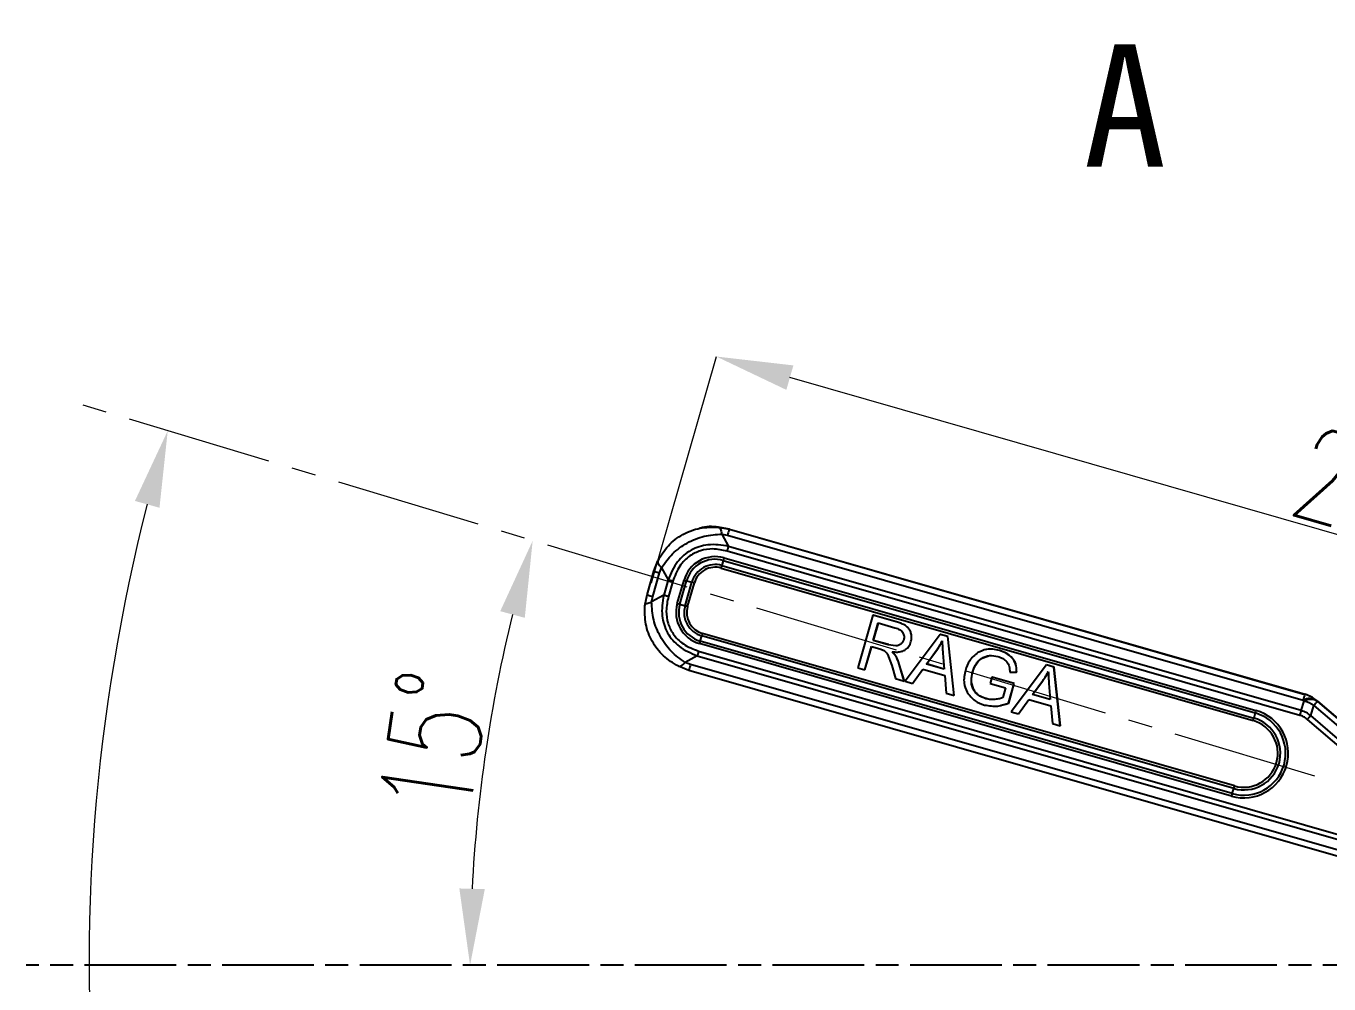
# Model space of a CAD drawing. Header units: millimetres. Extents: x 2312 to 3992, y 755 to 1943.
# Drawn here: x 3595.8 to 3766.3, y 1149.3 to 1274.6 of the extents above; entities that cross this region are included whole.
import ezdxf

# ---------------------------------------------------------------- set-up
doc = ezdxf.new("R2010")
doc.units = ezdxf.units.MM
doc.linetypes.add('AM_ISO08W050', pattern=[18, 12, -1.5, 3, -1.5])
doc.linetypes.add('CENTER2', pattern=[28.575, 19.05, -3.175, 3.175, -3.175])
for name, color, linetype, lineweight in [('AM_5', 3, 'Continuous', 25), ('AM_7', 4, 'AM_ISO08W050', 25), ('单点划线', 1, 'CENTER2', 13), ('文字', 7, 'Continuous', 13), ('标注', 3, 'Continuous', 13)]:
    doc.layers.add(name, color=color, linetype=linetype, lineweight=lineweight)
doc.styles.add('SLDTEXTSTYLE1', font='txt.shx', dxfattribs={"width": 0.7, "bigfont": 'gbcbig.shx'})
doc.styles.add('STYLE1', font='txt.shx', dxfattribs={"width": 0.8, "height": 3, "bigfont": 'hzdx.shx'})
doc.dimstyles.new('SLDDIMSTYLE12$0', dxfattribs={"dimtxt": 12, "dimasz": 10, "dimexe": 0, "dimexo": 0.0625, "dimgap": 0.875, "dimtad": 1, "dimdec": 1, "dimlfac": 1.8, "dimrnd": 1e-09, "dimzin": 12, "dimdsep": 46, "dimtxsty": 'SLDTEXTSTYLE1', "dimcen": 0.09, "dimdle": 8.16, "dimclrd": 3, "dimclre": 3, "dimadec": 0, "dimazin": 3, "dimtfac": 1, "dimtdec": 1, "dimtofl": 0, "dimtmove": 0, "dimatfit": 3, "dimfxl": 0, "dimfrac": 2, "dimtolj": 1, "dimlwd": 5, "dimlwe": 5, "dimarcsym": 0})
doc.dimstyles.new('SLDDIMSTYLE12$2', dxfattribs={"dimtxt": 12, "dimasz": 10, "dimexe": 0, "dimexo": 0.0625, "dimgap": 0.875, "dimtad": 1, "dimdec": 1, "dimlfac": 1.8, "dimrnd": 1e-09, "dimzin": 12, "dimdsep": 46, "dimtxsty": 'SLDTEXTSTYLE1', "dimcen": 0.09, "dimdle": 8.16, "dimclrd": 3, "dimclre": 3, "dimadec": 0, "dimazin": 3, "dimtfac": 1, "dimtdec": 1, "dimtofl": 0, "dimtmove": 0, "dimatfit": 3, "dimfxl": 0, "dimfrac": 2, "dimtolj": 1, "dimlwd": 5, "dimlwe": 5, "dimarcsym": 0})

# ---------------------------------------------------------------- blocks, each defined once
blk = doc.blocks.new('*D42')
at = {"layer": 'Defpoints', "color": 0, "transparency": 16777216}
for p in [(3603.06, 1225.08), (3604.19, 1160.22), (3846.47, 1151.77), (3846.47, 1151.77), (3621.18, 1034.35)]:
    blk.add_point(p, dxfattribs=at)
at = {"layer": '标注', "color": 3, "linetype": 'Continuous', "lineweight": 5, "transparency": 16777216}
blk.add_arc((3846.47, 1151.77), 242.43, 165.602, 205.1646, dxfattribs=at)
at = {"layer": '标注', "color": 3, "transparency": 16777216}
for points in [[(3610.05, 1212.49), (3613.26, 1211.6), (3614.34, 1221.68)], [(3628.55, 1049.42), (3625.56, 1047.94), (3631.49, 1039.72)]]:
    blk.add_solid(points, dxfattribs=at)
at = {"layer": '标注', "color": 0, "transparency": 16777216, "insert": (3610.96, 1129.57), "char_height": 10, "attachment_point": 5, "rotation": 275.3833, "style": 'SLDTEXTSTYLE1'}
blk.add_mtext('\\A1;60%%D', dxfattribs=at)
blk = doc.blocks.new('*D43')
at = {"layer": 'AM_5', "color": 3, "linetype": 'Continuous', "lineweight": 5, "transparency": 16777216}
blk.add_arc((3846.2, 1151.76), 192.31, 166.1999, 177.0203, dxfattribs=at)
at = {"layer": 'AM_5', "color": 3, "transparency": 16777216}
for points in [[(3657.84, 1198.07), (3661.05, 1197.2), (3662.08, 1207.28)], [(3655.82, 1161.72), (3652.49, 1161.8), (3653.89, 1151.76)]]:
    blk.add_solid(points, dxfattribs=at)
at = {"layer": 'Defpoints', "color": 0, "transparency": 16777216}
for p in [(3603.06, 1225.08), (3657.55, 1189.07), (3627.38, 1151.76), (3846.31, 1151.73), (3849.46, 1151.76)]:
    blk.add_point(p, dxfattribs=at)
at = {"layer": 'AM_5', "color": 0, "transparency": 16777216, "insert": (3649.15, 1180.83), "char_height": 12, "attachment_point": 5, "rotation": 81.6101, "style": 'SLDTEXTSTYLE1'}
blk.add_mtext('\\A1;15%%D', dxfattribs=at)
blk = doc.blocks.new('*D29')
at = {"layer": 'AM_5', "color": 3, "linetype": 'Continuous', "lineweight": 5, "transparency": 16777216}
for p, q in [((3677.63, 1201.78), (3686.11, 1231.38)), ((3845.85, 1185.58), (3695.73, 1228.62))]:
    blk.add_line(p, q, dxfattribs=at)
at = {"layer": 'AM_5', "color": 3, "lineweight": 5, "transparency": 16777216}
blk.add_line((3846.56, 1151.77), (3855.46, 1182.82), dxfattribs=at)
at = {"layer": 'AM_5', "color": 3, "transparency": 16777216}
for points in [[(3696.19, 1230.22), (3695.27, 1227.02), (3686.11, 1231.38)], [(3846.31, 1187.18), (3845.39, 1183.97), (3855.46, 1182.82)]]:
    blk.add_solid(points, dxfattribs=at)
at = {"layer": 'Defpoints', "color": 0, "transparency": 16777216}
for p in [(3686.11, 1231.38), (3677.61, 1201.72), (3846.55, 1151.71)]:
    blk.add_point(p, dxfattribs=at)
at = {"layer": 'AM_5', "color": 0, "transparency": 16777216, "insert": (3772.68, 1213.71), "char_height": 12, "attachment_point": 5, "rotation": 344.0012, "style": 'SLDTEXTSTYLE1'}
blk.add_mtext('\\A1;225', dxfattribs=at)

msp = doc.modelspace()

# ---------------------------------------------------------------- linework, layer by layer
at = {"color": 7, "linetype": 'Continuous', "lineweight": 25}
for p, q in [((3683.953, 1208.921), (3683.924, 1208.915)), ((3686.369, 1209.058), (3687.816, 1208.785)), ((3687.836, 1208.789), (3686.392, 1209.063)), ((3687.836, 1208.789), (3687.816, 1208.785)), ((3687.816, 1208.785), (3763.118, 1187.19)), ((3687.836, 1208.789), (3763.139, 1187.195)), ((3686.847, 1208.147), (3687.716, 1206.545)), ((3686.847, 1208.147), (3687.572, 1208.011)), ((3687.572, 1208.011), (3762.874, 1186.416)), ((3762.457, 1184.445), (3687.537, 1205.929)), ((3762.636, 1185.061), (3687.716, 1206.545)), ((3677.921, 1203.3), (3678.453, 1204.671)), ((3678.666, 1203.074), (3678.932, 1203.76)), ((3678.932, 1203.76), (3679.801, 1202.157)), ((3686.75, 1203.713), (3756.342, 1183.757)), ((3687.022, 1204.709), (3686.843, 1204.046)), ((3686.843, 1204.046), (3756.436, 1184.089)), ((3687.022, 1204.709), (3756.615, 1184.753)), ((3687.116, 1205.042), (3756.708, 1185.085)), ((3677.039, 1200.224), (3677.921, 1203.3)), ((3677.784, 1199.998), (3678.666, 1203.074)), ((3679.801, 1202.157), (3679.227, 1200.158)), ((3680.413, 1201.98), (3679.839, 1199.981)), ((3681.001, 1199.065), (3681.883, 1202.141)), ((3681.336, 1198.97), (3682.218, 1202.046)), ((3682.014, 1198.782), (3682.896, 1201.858)), ((3682.218, 1202.046), (3682.896, 1201.858)), ((3682.349, 1198.687), (3683.231, 1201.763)), ((3676.764, 1198.779), (3677.039, 1200.224)), ((3679.227, 1200.158), (3677.646, 1199.276)), ((3677.646, 1199.276), (3677.784, 1199.998)), ((3681.336, 1198.97), (3682.014, 1198.782)), ((3706.604, 1197.544), (3704.63, 1190.661)), ((3706.62, 1197.547), (3706.604, 1197.544)), ((3709.649, 1196.67), (3706.604, 1197.544)), ((3709.665, 1196.674), (3706.62, 1197.547)), ((3709.665, 1196.674), (3709.649, 1196.67)), ((3753.892, 1175.21), (3684.3, 1195.167)), ((3706.645, 1194.252), (3707.297, 1196.527)), ((3706.661, 1194.255), (3707.311, 1196.523)), ((3707.297, 1196.527), (3709.47, 1195.904)), ((3710.727, 1196.273), (3710.712, 1196.269)), ((3715.407, 1195.024), (3710.792, 1188.899)), ((3715.423, 1195.028), (3715.407, 1195.024)), ((3716.387, 1194.743), (3715.407, 1195.024)), ((3716.403, 1194.746), (3715.423, 1195.028)), ((3753.494, 1173.875), (3683.902, 1193.832)), ((3683.999, 1194.165), (3684.202, 1194.834)), ((3753.591, 1174.208), (3683.999, 1194.165)), ((3753.794, 1174.877), (3684.202, 1194.834)), ((3705.54, 1190.4), (3706.418, 1193.459)), ((3705.556, 1190.403), (3706.431, 1193.455)), ((3706.418, 1193.459), (3707.478, 1193.155)), ((3706.661, 1194.255), (3706.645, 1194.252)), ((3708.606, 1193.689), (3706.645, 1194.252)), ((3708.622, 1193.693), (3706.661, 1194.255)), ((3707.478, 1193.155), (3708.053, 1192.931)), ((3708.622, 1193.693), (3708.606, 1193.689)), ((3709.571, 1193.527), (3708.606, 1193.689)), ((3716.403, 1194.746), (3716.387, 1194.743)), ((3717.219, 1187.055), (3716.387, 1194.743)), ((3717.235, 1187.059), (3716.403, 1194.746)), ((3683.615, 1192.242), (3682.034, 1191.359)), ((3683.615, 1192.242), (3774.341, 1166.225)), ((3683.788, 1192.856), (3774.514, 1166.839)), ((3708.481, 1192.444), (3709.049, 1190.947)), ((3710.227, 1192.78), (3710.243, 1192.783)), ((3713.583, 1191.16), (3714.921, 1192.96)), ((3713.599, 1191.164), (3714.937, 1192.963)), ((3714.937, 1192.963), (3714.921, 1192.96)), ((3715.742, 1192.598), (3715.919, 1190.49)), ((3720.9, 1191.945), (3720.884, 1191.942)), ((3720.9, 1191.945), (3721.62, 1192.166)), ((3721.298, 1193.039), (3721.282, 1193.035)), ((3723.173, 1192.927), (3723.157, 1192.924)), ((3724.868, 1191.901), (3724.852, 1191.898)), ((3682.523, 1190.329), (3681.152, 1190.862)), ((3682.721, 1191.093), (3682.034, 1191.359)), ((3773.787, 1164.157), (3682.524, 1190.329)), ((3773.984, 1164.921), (3682.721, 1191.093)), ((3704.63, 1190.661), (3705.54, 1190.4)), ((3705.556, 1190.403), (3705.54, 1190.4)), ((3709.049, 1190.947), (3709.547, 1189.251)), ((3710.045, 1191.147), (3710.029, 1191.143)), ((3710.692, 1188.922), (3710.029, 1191.143)), ((3710.708, 1188.926), (3710.045, 1191.147)), ((3711.754, 1188.623), (3713.112, 1190.493)), ((3711.769, 1188.626), (3713.123, 1190.49)), ((3713.112, 1190.493), (3715.984, 1189.669)), ((3713.599, 1191.164), (3713.583, 1191.16)), ((3715.919, 1190.49), (3713.583, 1191.16)), ((3715.919, 1190.498), (3713.599, 1191.164)), ((3719.652, 1190.123), (3719.637, 1190.12)), ((3724.496, 1190.087), (3725.388, 1190.08)), ((3729.29, 1191.043), (3724.675, 1184.918)), ((3725.404, 1190.083), (3725.388, 1190.08)), ((3729.305, 1191.047), (3729.29, 1191.043)), ((3730.27, 1190.762), (3729.29, 1191.043)), ((3730.286, 1190.765), (3729.305, 1191.047)), ((3730.286, 1190.765), (3730.27, 1190.762)), ((3731.102, 1183.074), (3730.27, 1190.762)), ((3731.118, 1183.078), (3730.286, 1190.765)), ((3709.547, 1189.251), (3710.692, 1188.922)), ((3710.708, 1188.926), (3710.692, 1188.922)), ((3710.792, 1188.899), (3711.754, 1188.623)), ((3711.769, 1188.626), (3711.754, 1188.623)), ((3715.984, 1189.669), (3716.192, 1187.35)), ((3722.167, 1189.435), (3721.935, 1188.628)), ((3721.935, 1188.628), (3723.953, 1188.049)), ((3722.183, 1189.438), (3722.167, 1189.435)), ((3725.076, 1188.601), (3722.167, 1189.435)), ((3725.092, 1188.604), (3722.183, 1189.438)), ((3723.953, 1188.049), (3723.584, 1186.764)), ((3724.345, 1186.053), (3725.076, 1188.601)), ((3724.361, 1186.056), (3725.092, 1188.604)), ((3725.092, 1188.604), (3725.076, 1188.601)), ((3727.466, 1187.179), (3728.804, 1188.979)), ((3727.482, 1187.182), (3728.82, 1188.982)), ((3728.82, 1188.982), (3728.804, 1188.979)), ((3729.625, 1188.616), (3729.802, 1186.509)), ((3716.192, 1187.35), (3717.219, 1187.055)), ((3717.235, 1187.059), (3717.219, 1187.055)), ((3719.737, 1187.889), (3719.721, 1187.886)), ((3721.397, 1186.627), (3721.381, 1186.624)), ((3722.74, 1186.547), (3722.724, 1186.543)), ((3723.161, 1186.626), (3722.74, 1186.547)), ((3725.636, 1184.642), (3726.995, 1186.512)), ((3725.652, 1184.645), (3727.006, 1186.509)), ((3726.995, 1186.512), (3729.866, 1185.688)), ((3727.482, 1187.182), (3727.466, 1187.179)), ((3729.802, 1186.509), (3727.466, 1187.179)), ((3729.802, 1186.517), (3727.482, 1187.182)), ((3762.874, 1186.416), (3763.008, 1186.301)), ((3763.118, 1187.19), (3763.139, 1187.195)), ((3764.611, 1186.389), (3764.632, 1186.393)), ((3764.611, 1186.389), (3764.745, 1186.273)), ((3764.755, 1186.29), (3764.619, 1186.405)), ((3764.632, 1186.393), (3764.769, 1186.278)), ((3723.346, 1185.733), (3723.362, 1185.736)), ((3723.351, 1185.778), (3724.361, 1186.056)), ((3724.361, 1186.056), (3724.345, 1186.053)), ((3724.675, 1184.918), (3725.636, 1184.642)), ((3725.652, 1184.645), (3725.636, 1184.642)), ((3729.866, 1185.688), (3730.075, 1183.369)), ((3756.615, 1184.753), (3756.436, 1184.089)), ((3762.636, 1185.061), (3763.008, 1186.301)), ((3763.874, 1184.414), (3764.271, 1185.738)), ((3764.271, 1185.738), (3768.695, 1181.965)), ((3764.745, 1186.273), (3769.17, 1182.499)), ((3764.769, 1186.278), (3769.193, 1182.504)), ((3730.075, 1183.369), (3731.102, 1183.074)), ((3731.118, 1183.078), (3731.102, 1183.074)), ((3768.213, 1179.841), (3763.442, 1183.911)), ((3768.645, 1180.345), (3763.874, 1184.414)), ((3753.591, 1174.208), (3753.794, 1174.877))]:
    msp.add_line(p, q, dxfattribs=at)
for centre, radius, start, end in [((3685.95, 1200.975), 4.231, 73.99917, 164.00247), ((3685.952, 1200.976), 3.884, 73.99917, 164.00247), ((3685.964, 1200.978), 3.191, 73.99917, 164.00247), ((3685.966, 1200.979), 2.845, 73.99917, 164.00247), ((3661.811, 1210.903), 25.954, 343.91719, 344.67981), ((3712.053, 1197.852), 25.953, 163.9172, 164.67984), ((3695.631, 1249.949), 49.745, 253.95603, 254.35706), ((3669.482, 1153.952), 49.748, 73.95602, 74.35704), ((3685.068, 1197.899), 4.231, 164.00083, 253.99752), ((3694.749, 1246.873), 49.745, 253.95603, 254.35706), ((3685.07, 1197.899), 3.885, 164.00075, 253.99756), ((3685.082, 1197.902), 3.192, 164.00075, 253.99757), ((3668.6, 1150.876), 49.748, 73.95602, 74.35704), ((3685.084, 1197.902), 2.845, 164.00056, 253.99766), ((3658.9, 1202.411), 26.412, 343.32882, 344.08236), ((3709.301, 1186.588), 26.412, 163.32881, 164.08236), ((3774.021, 1183.323), 11.569, 160.47239, 164.49357), ((3763.719, 1184.923), 1.716, 58.66161, 119.51448), ((3763.853, 1184.808), 1.716, 58.66153, 119.51425), ((3762.015, 1183.346), 4, 49.53467, 73.99864), ((3762.037, 1183.35), 4, 49.53467, 73.99864), ((3755.101, 1179.48), 5.831, 254.00246, 74), ((3755.103, 1179.481), 5.484, 254.00238, 74.00008), ((3781.646, 1177.895), 25.954, 163.91719, 164.67983), ((3761.653, 1181.557), 4.933, 57.94933, 74.06129), ((3775.148, 1176.567), 14.228, 136.98242, 139.86093), ((3755.115, 1179.483), 4.792, 254.00253, 73.99993), ((3755.117, 1179.483), 4.445, 254.00255, 73.99991), ((3731.404, 1190.946), 25.954, 343.91719, 344.67983), ((3728.491, 1182.454), 26.413, 343.32883, 344.08237), ((3778.892, 1166.632), 26.411, 163.32879, 164.08235)]:
    msp.add_arc(centre, radius, start, end, dxfattribs=at)
for points, knots in [([(3678.453, 1204.671), (3678.874, 1205.358), (3679.712, 1206.726), (3681.676, 1208.185), (3683.955, 1209.078), (3685.562, 1209.065), (3686.369, 1209.058)], [0, 0, 0, 0, 0.2509207, 0.5000162, 0.7490448, 1, 1, 1, 1]), ([(3686.392, 1209.063), (3685.572, 1209.135), (3684.735, 1209.208), (3683.969, 1208.92), (3683.954, 1208.915)], [0, 0, 0, 0, 0.9811751, 1, 1, 1, 1]), ([(3686.369, 1209.058), (3686.467, 1209.009), (3686.662, 1208.91), (3686.786, 1208.402), (3686.847, 1208.147)], [0, 0, 0, 0, 0.5000005, 1, 1, 1, 1]), ([(3678.932, 1203.76), (3679.381, 1204.392), (3680.276, 1205.651), (3682.264, 1207.065), (3684.519, 1208.003), (3686.069, 1208.099), (3686.847, 1208.147)], [0, 0, 0, 0, 0.2509209, 0.5000162, 0.7490448, 1, 1, 1, 1]), ([(3687.716, 1206.545), (3686.812, 1206.691), (3685.136, 1206.962), (3682.737, 1206.172), (3680.806, 1204.554), (3680.152, 1202.996), (3679.801, 1202.157)], [0, 0, 0, 0, 0.2702915, 0.5008839, 0.7316205, 1, 1, 1, 1]), ([(3687.537, 1205.929), (3686.911, 1206.062), (3685.747, 1206.31), (3684.04, 1206.056), (3682.511, 1205.316), (3681.154, 1203.955), (3680.672, 1202.672), (3680.413, 1201.98)], [0, 0, 0, 0, 0.2085412, 0.3881399, 0.5544367, 0.759769, 1, 1, 1, 1]), ([(3678.454, 1204.671), (3678.436, 1204.558), (3678.401, 1204.332), (3678.754, 1203.951), (3678.932, 1203.76)], [0, 0, 0, 0, 0.49686735, 1, 1, 1, 1]), ([(3679.227, 1200.158), (3679.081, 1199.253), (3678.809, 1197.576), (3679.601, 1195.177), (3681.219, 1193.247), (3682.777, 1192.593), (3683.615, 1192.242)], [0, 0, 0, 0, 0.2705363, 0.5011773, 0.7319034, 1, 1, 1, 1]), ([(3679.839, 1199.981), (3679.706, 1199.355), (3679.458, 1198.19), (3679.714, 1196.482), (3680.454, 1194.953), (3681.815, 1193.597), (3683.097, 1193.116), (3683.788, 1192.856)], [0, 0, 0, 0, 0.20872371, 0.38836947, 0.55468562, 0.75997191, 1, 1, 1, 1]), ([(3681.152, 1190.862), (3680.464, 1191.284), (3679.093, 1192.123), (3677.634, 1194.087), (3676.741, 1196.366), (3676.756, 1197.972), (3676.764, 1198.779)], [0, 0, 0, 0, 0.2509467, 0.4999848, 0.7490685, 1, 1, 1, 1]), ([(3676.764, 1198.779), (3676.808, 1198.88), (3676.897, 1199.082), (3677.396, 1199.211), (3677.646, 1199.275)], [0, 0, 0, 0, 0.50000085, 1, 1, 1, 1]), ([(3682.034, 1191.359), (3681.399, 1191.81), (3680.134, 1192.709), (3678.718, 1194.698), (3677.782, 1196.952), (3677.691, 1198.499), (3677.646, 1199.276)], [0, 0, 0, 0, 0.2509467, 0.4999847, 0.7490684, 1, 1, 1, 1]), ([(3710.712, 1196.269), (3710.543, 1196.348), (3710.199, 1196.508), (3709.835, 1196.616), (3709.649, 1196.67)], [0, 0, 0, 0, 0.4889255, 1, 1, 1, 1]), ([(3710.727, 1196.273), (3710.559, 1196.351), (3710.215, 1196.512), (3709.851, 1196.619), (3709.665, 1196.674)], [0, 0, 0, 0, 0.4889255, 1, 1, 1, 1]), ([(3709.47, 1195.904), (3709.689, 1195.83), (3710.008, 1195.722), (3710.36, 1195.469), (3710.47, 1195.308), (3710.521, 1195.232)], [0, 0, 0, 0, 0.5431864, 0.7867589, 1, 1, 1, 1]), ([(3710.521, 1195.232), (3710.582, 1195.089), (3710.673, 1194.878), (3710.679, 1194.571), (3710.646, 1194.426), (3710.629, 1194.353)], [0, 0, 0, 0, 0.508701, 0.7517829, 1, 1, 1, 1]), ([(3711.31, 1195.756), (3711.213, 1195.868), (3711.039, 1196.07), (3710.812, 1196.208), (3710.712, 1196.269)], [0, 0, 0, 0, 0.5575462, 1, 1, 1, 1]), ([(3711.625, 1194.992), (3711.591, 1195.149), (3711.532, 1195.424), (3711.376, 1195.657), (3711.31, 1195.756)], [0, 0, 0, 0, 0.5738958, 1, 1, 1, 1]), ([(3711.569, 1194.089), (3711.607, 1194.258), (3711.673, 1194.556), (3711.639, 1194.86), (3711.625, 1194.992)], [0, 0, 0, 0, 0.5655054, 1, 1, 1, 1]), ([(3709.092, 1192.763), (3709.325, 1192.74), (3709.756, 1192.699), (3710.367, 1192.787), (3710.902, 1193.027), (3711.344, 1193.469), (3711.492, 1193.875), (3711.569, 1194.089)], [0, 0, 0, 0, 0.2248507, 0.4169148, 0.5876668, 0.7832367, 1, 1, 1, 1]), ([(3710.227, 1193.763), (3710.126, 1193.698), (3709.926, 1193.568), (3709.689, 1193.541), (3709.571, 1193.527)], [0, 0, 0, 0, 0.50112496, 1, 1, 1, 1]), ([(3710.629, 1194.353), (3710.587, 1194.237), (3710.501, 1194.007), (3710.318, 1193.844), (3710.227, 1193.763)], [0, 0, 0, 0, 0.5017512, 1, 1, 1, 1]), ([(3714.921, 1192.96), (3715.068, 1193.17), (3715.339, 1193.559), (3715.559, 1193.978), (3715.659, 1194.17)], [0, 0, 0, 0, 0.5419592, 1, 1, 1, 1]), ([(3714.937, 1192.963), (3715.084, 1193.174), (3715.354, 1193.562), (3715.574, 1193.981), (3715.675, 1194.173)], [0, 0, 0, 0, 0.5419592, 1, 1, 1, 1]), ([(3715.659, 1194.17), (3715.666, 1193.913), (3715.679, 1193.389), (3715.72, 1192.865), (3715.742, 1192.598)], [0, 0, 0, 0, 0.4886907, 1, 1, 1, 1]), ([(3723.173, 1192.927), (3722.881, 1192.99), (3722.327, 1193.111), (3721.67, 1193.156), (3721.363, 1193.031), (3721.308, 1193.009)], [0, 0, 0, 0, 0.4764978, 0.9064737, 1, 1, 1, 1]), ([(3708.053, 1192.931), (3708.124, 1192.875), (3708.296, 1192.739), (3708.413, 1192.553), (3708.481, 1192.444)], [0, 0, 0, 0, 0.4142729, 1, 1, 1, 1]), ([(3710.029, 1191.143), (3709.905, 1191.529), (3709.708, 1192.141), (3709.259, 1192.595), (3709.092, 1192.763)], [0, 0, 0, 0, 0.628575, 1, 1, 1, 1]), ([(3710.045, 1191.147), (3709.921, 1191.532), (3709.723, 1192.145), (3709.275, 1192.598), (3709.108, 1192.766)], [0, 0, 0, 0, 0.628575, 1, 1, 1, 1]), ([(3720.325, 1192.644), (3719.916, 1192.308), (3719.156, 1191.685), (3718.835, 1190.759), (3718.687, 1190.331)], [0, 0, 0, 0, 0.5381648, 1, 1, 1, 1]), ([(3719.637, 1190.12), (3719.774, 1190.501), (3719.972, 1191.052), (3720.456, 1191.64), (3720.743, 1191.842), (3720.884, 1191.942)], [0, 0, 0, 0, 0.5344662, 0.7714045, 1, 1, 1, 1]), ([(3719.652, 1190.123), (3719.802, 1190.554), (3720.055, 1191.282), (3720.655, 1191.753), (3720.9, 1191.945)], [0, 0, 0, 0, 0.5921782, 1, 1, 1, 1]), ([(3723.157, 1192.924), (3722.864, 1192.992), (3722.307, 1193.123), (3721.312, 1193.113), (3720.694, 1192.819), (3720.325, 1192.644)], [0, 0, 0, 0, 0.308178, 0.5862676, 1, 1, 1, 1]), ([(3720.884, 1191.942), (3721.034, 1192.021), (3721.335, 1192.18), (3722.041, 1192.327), (3722.577, 1192.22), (3722.944, 1192.147)], [0, 0, 0, 0, 0.2394886, 0.4785859, 1, 1, 1, 1]), ([(3722.944, 1192.147), (3723.168, 1192.069), (3723.603, 1191.916), (3723.934, 1191.595), (3724.095, 1191.438)], [0, 0, 0, 0, 0.512975, 1, 1, 1, 1]), ([(3724.852, 1191.898), (3724.59, 1192.145), (3724.099, 1192.611), (3723.457, 1192.824), (3723.157, 1192.924)], [0, 0, 0, 0, 0.5318982, 1, 1, 1, 1]), ([(3724.868, 1191.901), (3724.606, 1192.149), (3724.115, 1192.615), (3723.473, 1192.827), (3723.173, 1192.927)], [0, 0, 0, 0, 0.53189815, 1, 1, 1, 1]), ([(3725.388, 1190.08), (3725.384, 1190.465), (3725.377, 1191.128), (3725.007, 1191.671), (3724.852, 1191.898)], [0, 0, 0, 0, 0.5814657, 1, 1, 1, 1]), ([(3725.404, 1190.083), (3725.4, 1190.469), (3725.393, 1191.132), (3725.023, 1191.674), (3724.868, 1191.901)], [0, 0, 0, 0, 0.5814657, 1, 1, 1, 1]), ([(3681.152, 1190.862), (3681.259, 1190.848), (3681.475, 1190.82), (3681.847, 1191.179), (3682.034, 1191.359)], [0, 0, 0, 0, 0.4968674, 1, 1, 1, 1]), ([(3718.687, 1190.331), (3718.569, 1189.765), (3718.366, 1188.787), (3718.751, 1187.876), (3718.913, 1187.493)], [0, 0, 0, 0, 0.5794862, 1, 1, 1, 1]), ([(3719.721, 1187.886), (3719.654, 1188.045), (3719.518, 1188.371), (3719.422, 1189.137), (3719.548, 1189.717), (3719.637, 1190.12)], [0, 0, 0, 0, 0.2264152, 0.4626215, 1, 1, 1, 1]), ([(3719.737, 1187.889), (3719.614, 1188.274), (3719.379, 1189.012), (3719.564, 1189.763), (3719.652, 1190.123)], [0, 0, 0, 0, 0.520635, 1, 1, 1, 1]), ([(3724.095, 1191.438), (3724.162, 1191.35), (3724.299, 1191.17), (3724.481, 1190.718), (3724.49, 1190.345), (3724.496, 1190.087)], [0, 0, 0, 0, 0.23103556, 0.46846759, 1, 1, 1, 1]), ([(3728.804, 1188.979), (3728.951, 1189.189), (3729.221, 1189.578), (3729.441, 1189.997), (3729.542, 1190.189)], [0, 0, 0, 0, 0.54195929, 1, 1, 1, 1]), ([(3728.82, 1188.982), (3728.967, 1189.193), (3729.237, 1189.581), (3729.457, 1190), (3729.558, 1190.192)], [0, 0, 0, 0, 0.5419593, 1, 1, 1, 1]), ([(3729.542, 1190.189), (3729.549, 1189.932), (3729.562, 1189.407), (3729.603, 1188.884), (3729.625, 1188.616)], [0, 0, 0, 0, 0.4886908, 1, 1, 1, 1]), ([(3718.913, 1187.493), (3719.23, 1187.066), (3719.822, 1186.271), (3720.753, 1185.947), (3721.185, 1185.797)], [0, 0, 0, 0, 0.53725916, 1, 1, 1, 1]), ([(3721.381, 1186.624), (3721.024, 1186.757), (3720.507, 1186.95), (3719.977, 1187.447), (3719.806, 1187.74), (3719.721, 1187.886)], [0, 0, 0, 0, 0.5264104, 0.7642346, 1, 1, 1, 1]), ([(3721.397, 1186.627), (3720.993, 1186.775), (3720.302, 1187.027), (3719.903, 1187.636), (3719.737, 1187.889)], [0, 0, 0, 0, 0.5837878, 1, 1, 1, 1]), ([(3722.724, 1186.543), (3722.497, 1186.52), (3722.045, 1186.472), (3721.602, 1186.573), (3721.381, 1186.624)], [0, 0, 0, 0, 0.5020846, 1, 1, 1, 1]), ([(3722.74, 1186.547), (3722.485, 1186.522), (3722.033, 1186.478), (3721.591, 1186.582), (3721.397, 1186.627)], [0, 0, 0, 0, 0.5618251, 1, 1, 1, 1]), ([(3723.584, 1186.764), (3723.485, 1186.724), (3723.209, 1186.613), (3722.913, 1186.57), (3722.724, 1186.543)], [0, 0, 0, 0, 0.3598376, 1, 1, 1, 1]), ([(3721.185, 1185.797), (3721.77, 1185.697), (3722.849, 1185.514), (3723.876, 1185.884), (3724.345, 1186.053)], [0, 0, 0, 0, 0.5424178, 1, 1, 1, 1]), ([(3763.874, 1184.414), (3763.682, 1184.554), (3763.302, 1184.832), (3762.857, 1184.985), (3762.636, 1185.061)], [0, 0, 0, 0, 0.50495342, 1, 1, 1, 1]), ([(3763.442, 1183.911), (3763.271, 1184.041), (3762.969, 1184.27), (3762.611, 1184.392), (3762.457, 1184.445)], [0, 0, 0, 0, 0.56777287, 1, 1, 1, 1])]:
    msp.add_open_spline(points, degree=3, knots=knots, dxfattribs=at)
for points in [[(3687.816, 1208.785), (3687.802, 1208.749), (3687.773, 1208.678), (3687.639, 1208.233), (3687.572, 1208.011)], [(3687.537, 1205.929), (3687.554, 1205.989), (3687.588, 1206.108), (3687.637, 1206.276), (3687.682, 1206.428), (3687.705, 1206.506), (3687.716, 1206.545)], [(3677.921, 1203.3), (3677.951, 1203.289), (3678.011, 1203.268), (3678.448, 1203.139), (3678.666, 1203.074)], [(3680.413, 1201.98), (3680.353, 1201.997), (3680.234, 1202.031), (3680.067, 1202.08), (3679.916, 1202.124), (3679.839, 1202.146), (3679.801, 1202.157)], [(3677.039, 1200.224), (3677.069, 1200.213), (3677.129, 1200.191), (3677.566, 1200.063), (3677.784, 1199.998)], [(3679.839, 1199.981), (3679.78, 1199.998), (3679.661, 1200.032), (3679.494, 1200.08), (3679.343, 1200.124), (3679.266, 1200.147), (3679.227, 1200.158)], [(3683.788, 1192.856), (3683.771, 1192.797), (3683.737, 1192.678), (3683.69, 1192.51), (3683.647, 1192.358), (3683.626, 1192.28), (3683.615, 1192.242)], [(3682.721, 1191.093), (3682.661, 1190.872), (3682.541, 1190.43), (3682.53, 1190.362), (3682.524, 1190.329)], [(3762.457, 1184.445), (3762.474, 1184.504), (3762.508, 1184.623), (3762.557, 1184.791), (3762.601, 1184.944), (3762.625, 1185.022), (3762.636, 1185.061)], [(3763.442, 1183.911), (3763.484, 1183.96), (3763.569, 1184.059), (3763.688, 1184.198), (3763.795, 1184.322), (3763.848, 1184.384), (3763.874, 1184.414)]]:
    msp.add_open_spline(points, degree=3, dxfattribs=at)
at = {"layer": 'AM_7'}
msp.add_line((3849.455, 1151.763), (3595.803, 1151.763), dxfattribs=at)
at = {"layer": '单点划线'}
msp.add_line((3846.47, 1151.766), (3603.056, 1225.079), dxfattribs=at)

# ---------------------------------------------------------------- texts
at = {"layer": '文字', "insert": (3761.355, 1263.359), "char_height": 16, "width": 240, "attachment_point": 5, "style": 'STYLE1'}
msp.add_mtext('\\pt176;{\\fSimSun|b0|i0|c134|p2;\\W1;A  向}', dxfattribs=at)

# ---------------------------------------------------------------- dimensions: what is measured, and where the dimension line sits
at = {"layer": 'AM_5'}
dim = msp.add_linear_dim(base=(3686.115, 1231.375), p1=(3846.545, 1151.714), p2=(3677.613, 1201.723), angle=164.00123, text='225', dimstyle='SLDDIMSTYLE12$0', override={"dimlfac": 1, "dimpost": ''}, dxfattribs=at)
dim.commit()
dim.dimension.update_dxf_attribs({"geometry": '*D29', "text_midpoint": (3772.684, 1213.706)})
dim = msp.add_angular_dim_2l(base=(3657.547, 1189.071), line1=((3846.307, 1151.731), (3603.056, 1225.079)), line2=((3849.455, 1151.763), (3627.381, 1151.763)), text='15%%D', dimstyle='SLDDIMSTYLE12$2', override={"dimlfac": 1}, dxfattribs=at)
dim.commit()
dim.dimension.update_dxf_attribs({"geometry": '*D43', "text_midpoint": (3649.15, 1180.825)})
at = {"layer": '标注'}
dim = msp.add_angular_dim_2l(base=(3604.192, 1160.22), line1=((3846.47, 1151.766), (3603.056, 1225.079)), line2=((3846.47, 1151.766), (3621.18, 1034.346)), text='60%%D', dimstyle='SLDDIMSTYLE12$2', override={"dimtxt": 10, "dimadec": 3, "dimtdec": 3, "dimtzin": 0}, dxfattribs=at)
dim.commit()
dim.dimension.update_dxf_attribs({"geometry": '*D42', "text_midpoint": (3610.963, 1129.573)})

doc.saveas('drawing.dxf')
